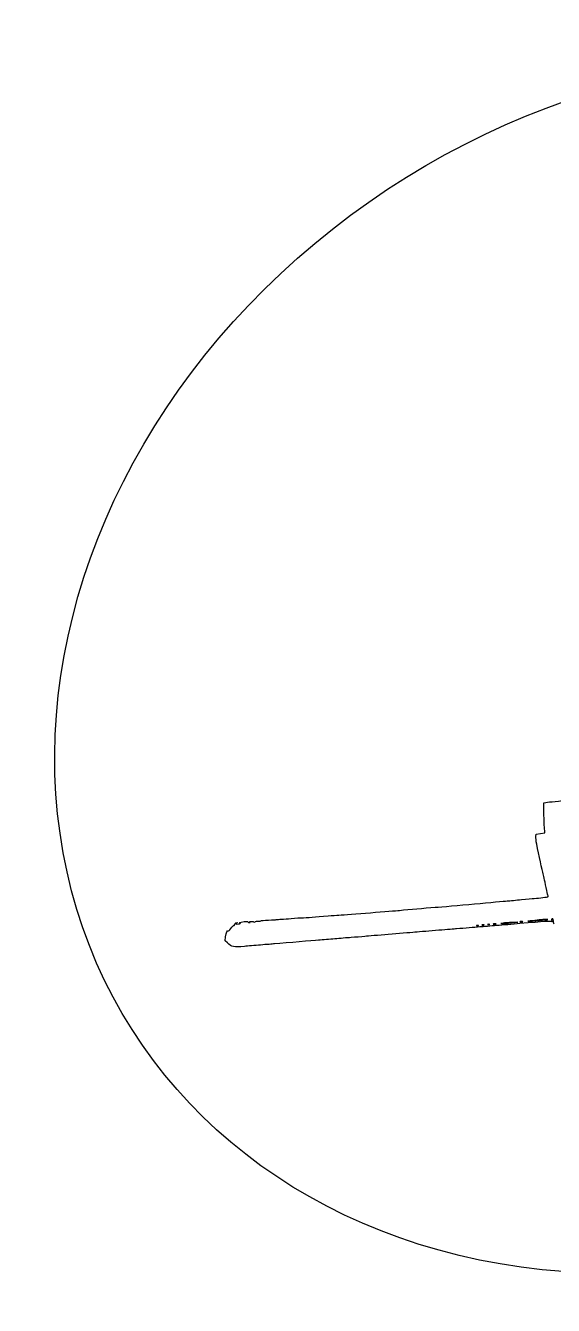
# Model space of a CAD drawing. Extents: x 548 to 695, y 110 to 247.
# Drawn here: x 548.3 to 604.6, y 110 to 246.7 of the extents above; entities that cross this region are included whole.
import ezdxf

# ---------------------------------------------------------------- set-up
doc = ezdxf.new("R2010")
doc.units = 0
doc.layers.add('Layer_1', color=7, linetype='CONTINUOUS')

msp = doc.modelspace()

# ---------------------------------------------------------------- linework, layer by layer
at = {"layer": 'Layer_1', "color": 7}
for points in [[(603.624501, 162.715266), (603.610328, 163.690157), (604.229981, 163.764992)], [(602.777792, 160.087805), (602.812658, 160.327899), (603.261666, 160.403301), (603.710674, 160.478702), (603.674674, 161.109553)], [(598.506293, 150.74657), (598.506009, 150.74657)], [(600.118044, 150.85372), (600.827924, 150.934791), (600.206315, 150.903893)], [(600.118044, 150.854287), (600.118044, 150.85372)], [(569.829402, 148.727055), (569.608299, 148.948157), (569.648835, 149.368309)]]:
    msp.add_lwpolyline(points, dxfattribs=at)
for points in [[(596.64257, 150.567987)], [(597.234132, 150.627231)], [(597.825695, 150.686476)], [(601.345531, 150.983263)], [(603.489969, 151.130948)]]:
    msp.add_lwpolyline(points, close=True, dxfattribs=at)
at = {"layer": 'Layer_1', "color": 1}
for points in [[(577.324265, 221.847675), (596.817117, 239.073022), (623.302205, 246.698049), (646.802853, 241.850481)], [(552.300024, 158.340684), (548.292227, 180.413599), (557.831414, 204.622327), (577.324265, 221.847675)], [(596.75437, 114.836499), (573.253722, 119.684067), (556.307821, 136.267768), (552.300024, 158.340684)], [(666.232959, 134.839304), (646.740107, 117.613957), (620.255019, 109.98893), (596.75437, 114.836499)]]:
    msp.add_open_spline(points, degree=3, dxfattribs=at)
at = {"layer": 'Layer_1', "color": 7}
for points in [[(604.229981, 163.764992), (604.825398, 163.836992), (606.271833, 163.979008), (607.285106, 164.065521)], [(603.674674, 161.109553), (603.654832, 161.456513), (603.632438, 162.179093), (603.624501, 162.715266)], [(602.861414, 159.256035), (602.790548, 159.609458), (602.756816, 159.944315), (602.777792, 160.087805)], [(603.540822, 156.091153), (603.455216, 156.415748), (603.086032, 158.134876), (602.861414, 159.256035)], [(603.930784, 154.309748), (603.747099, 155.217798), (603.628526, 155.759074), (603.540822, 156.091153)], [(596.213036, 152.879216), (597.839868, 153.027751), (599.41046, 153.16937), (599.703307, 153.193663)], [(599.703307, 153.193663), (599.996126, 153.219175), (600.688261, 153.282671), (601.241386, 153.337096)], [(601.241386, 153.337096), (601.794482, 153.391805), (602.406765, 153.448214), (602.601987, 153.462387)], [(602.601987, 153.462387), (603.157408, 153.503206), (604.005874, 153.608088), (604.061745, 153.642671)], [(604.073083, 153.737065), (604.050406, 153.771647), (603.987761, 154.029515), (603.930784, 154.309748)], [(604.061745, 153.642671), (604.090091, 153.659679), (604.09491, 153.702482), (604.073083, 153.737065)], [(581.749172, 151.685036), (582.728598, 151.750233), (587.616151, 152.130954), (588.197282, 152.187279)], [(588.197282, 152.187279), (589.362435, 152.300098), (590.769099, 152.421137), (592.012913, 152.51502)], [(592.012913, 152.51502), (592.696148, 152.566611), (594.586233, 152.730454), (596.213036, 152.879216)], [(570.20845, 150.254844), (570.34338, 150.437679), (570.495883, 150.587178), (570.547134, 150.587178)], [(570.547134, 150.587178), (570.600709, 150.587178), (570.627354, 150.62091), (570.60978, 150.666548)], [(570.792614, 150.803461), (570.564142, 150.74365), (570.715512, 150.703682), (571.014567, 150.744501)], [(570.60978, 150.666548), (570.592772, 150.711902), (570.652866, 150.789288), (570.751228, 150.847398)], [(570.751228, 150.847398), (570.845906, 150.903241), (570.923291, 150.923934), (570.923291, 150.89332)], [(570.923291, 150.89332), (570.923291, 150.862706), (570.864614, 150.822454), (570.792614, 150.803461)], [(571.014567, 150.744501), (571.228299, 150.773698), (571.272803, 150.795241), (571.186913, 150.826989)], [(571.186913, 150.826989), (571.039795, 150.881698), (571.114346, 150.908343), (571.624328, 150.983461)], [(571.624328, 150.983461), (571.920321, 151.027115), (572.006381, 151.022296), (572.029965, 150.960784)], [(572.029965, 150.960784), (572.046973, 150.917981), (572.116989, 150.883115), (572.186721, 150.883682)], [(572.232926, 150.935556), (572.177083, 150.970989), (572.218753, 150.994233), (572.366154, 151.011524)], [(572.186721, 150.883682), (572.280832, 150.884306), (572.292737, 150.897855), (572.232926, 150.935556)], [(572.366154, 151.011524), (572.483509, 151.025698), (572.579887, 151.014359), (572.579887, 150.988847)], [(572.579887, 150.988847), (572.579887, 150.916847), (572.803824, 150.932438), (572.850312, 151.00869)], [(572.850312, 151.00869), (572.875824, 151.048658), (572.992328, 151.063398), (573.147184, 151.045824)], [(573.147184, 151.045824), (573.288066, 151.028816), (573.41109, 151.040154), (573.420444, 151.068501)], [(573.420444, 151.068501), (573.428948, 151.096847), (573.790309, 151.13143), (574.221345, 151.14617)], [(574.221345, 151.14617), (574.652381, 151.160343), (575.025732, 151.185855), (575.051017, 151.201446)], [(575.051017, 151.201446), (575.076529, 151.218454), (575.242639, 151.229792), (575.420882, 151.229792)], [(575.420882, 151.229792), (575.598898, 151.229197), (576.020721, 151.258139), (576.357987, 151.293855)], [(576.357987, 151.293855), (576.695254, 151.329572), (577.294214, 151.373792), (577.689024, 151.392217)], [(577.689024, 151.392217), (578.39502, 151.425099), (579.193087, 151.481225), (580.595613, 151.596879)], [(580.595613, 151.596879), (580.986057, 151.629194), (581.505165, 151.668879), (581.749172, 151.685036)], [(596.774891, 150.41126), (596.166378, 150.358819), (595.216857, 150.280016), (594.290296, 150.204614)], [(596.435641, 150.567987), (596.378665, 150.553814), (596.424302, 150.539641), (596.539106, 150.539641)], [(596.64257, 150.567987), (596.585594, 150.582161), (596.492334, 150.582161), (596.435641, 150.567987)], [(596.539106, 150.539641), (596.653058, 150.539641), (596.699546, 150.55098), (596.64257, 150.567987)], [(598.579172, 150.558945), (597.960992, 150.509906), (597.149065, 150.443291), (596.774891, 150.41126)], [(597.027203, 150.627231), (596.970227, 150.613058), (597.015865, 150.598885), (597.130668, 150.598885)], [(597.234132, 150.627231), (597.177156, 150.641405), (597.083896, 150.641405), (597.027203, 150.627231)], [(597.130668, 150.598885), (597.24462, 150.598885), (597.291109, 150.610224), (597.234132, 150.627231)], [(597.618765, 150.686476), (597.561789, 150.672302), (597.607427, 150.658129), (597.72223, 150.658129)], [(597.825695, 150.686476), (597.768718, 150.700649), (597.675458, 150.700649), (597.618765, 150.686476)], [(597.72223, 150.658129), (597.836183, 150.658129), (597.882671, 150.669468), (597.825695, 150.686476)], [(598.239836, 150.74657), (598.166702, 150.732397), (598.225663, 150.721058), (598.373065, 150.721058)], [(598.506009, 150.74657), (598.432876, 150.760743), (598.31297, 150.760743), (598.239836, 150.74657)], [(598.373065, 150.721058), (598.519616, 150.721058), (598.579427, 150.732397), (598.506293, 150.74657)], [(601.063767, 150.767858), (600.31542, 150.702094), (599.19738, 150.607984), (598.579172, 150.558945)], [(599.259798, 150.82594), (598.681899, 150.742318), (599.321877, 150.763011), (600.118044, 150.854287)], [(600.206315, 150.903893), (599.864428, 150.886885), (599.438495, 150.851735), (599.259798, 150.82594)], [(601.079357, 150.983263), (601.006224, 150.96909), (601.065184, 150.957751), (601.212586, 150.957751)], [(604.447172, 150.98726), (604.375172, 151.042535), (603.670932, 150.995764), (601.063767, 150.767858)], [(601.345531, 150.983263), (601.272397, 150.997436), (601.152491, 150.997436), (601.079357, 150.983263)], [(601.212586, 150.957751), (601.358854, 150.957751), (601.418948, 150.96909), (601.345531, 150.983263)], [(602.66177, 151.121027), (601.842756, 151.036271), (601.698302, 151.011609), (602.129367, 151.029751)], [(602.129367, 151.029751), (602.454728, 151.043924), (603.067011, 151.088995), (603.489969, 151.130948)], [(604.0224, 151.222224), (603.89229, 151.230728), (603.279978, 151.18509), (602.66177, 151.121027)], [(603.489969, 151.130948), (603.912954, 151.172901), (604.152539, 151.214003), (604.0224, 151.222224)], [(604.449156, 151.244362), (604.410888, 151.206094), (604.40777, 151.178598), (604.440652, 151.178598)], [(604.440652, 151.178598), (604.472683, 151.178598), (604.503298, 151.123323), (604.5084, 151.055858)], [(604.5084, 151.055858), (604.514069, 150.969118), (604.497061, 150.948992), (604.447172, 150.98726)], [(604.631424, 151.066346), (604.614416, 151.271575), (604.54525, 151.340457), (604.449156, 151.244362)], [(604.712211, 150.721682), (604.675361, 150.812107), (604.639077, 150.967162), (604.631424, 151.066346)], [(569.648835, 149.368309), (569.690787, 149.80422), (569.831953, 150.134315), (569.917276, 149.996324)], [(569.917276, 149.996324), (569.948457, 149.945868), (570.040866, 150.027789), (570.20845, 150.254844)], [(581.30538, 149.140205), (580.784797, 149.092016), (579.999487, 149.025969), (579.560258, 148.993087)], [(583.050501, 149.283354), (582.611272, 149.25274), (581.825962, 149.18811), (581.30538, 149.140205)], [(584.499855, 149.399291), (584.141953, 149.366126), (583.489729, 149.313969), (583.050501, 149.283354)], [(587.014016, 149.609906), (585.989121, 149.527134), (584.857729, 149.432457), (584.499855, 149.399291)], [(589.853537, 149.847165), (589.316683, 149.79926), (588.03891, 149.692677), (587.014016, 149.609906)], [(592.397291, 150.056079), (591.535077, 149.988898), (590.390391, 149.895071), (589.853537, 149.847165)], [(594.290296, 150.204614), (594.11143, 150.190441), (593.259506, 150.12326), (592.397291, 150.056079)], [(571.671326, 148.338652), (570.476438, 148.21818), (570.301257, 148.255313), (569.829402, 148.727055)], [(573.37835, 148.48662), (572.76017, 148.437581), (571.991981, 148.370967), (571.671326, 148.338652)], [(574.857269, 148.606243), (574.661962, 148.589235), (573.996529, 148.53566), (573.37835, 148.48662)], [(579.560258, 148.993087), (578.899729, 148.943764), (576.303109, 148.730315), (574.857269, 148.606243)]]:
    msp.add_open_spline(points, degree=3, dxfattribs=at)

doc.saveas('drawing.dxf')
